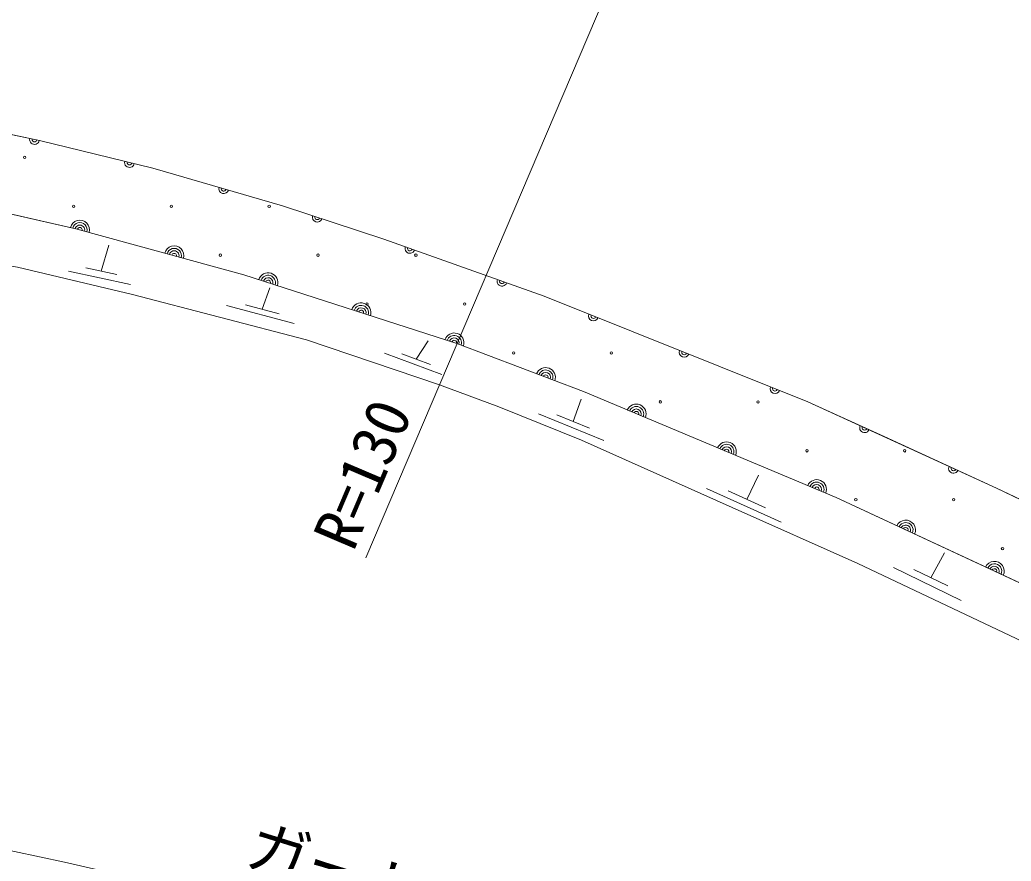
# Model space of a CAD drawing. Units: millimetres, scale not verified. Extents: x 40000 to 680000, y 20000 to 380000.
# Drawn here: x 431800 to 472354, y 259217 to 293626 of the extents above; entities that cross this region are included whole.
import ezdxf
from ezdxf.enums import TextEntityAlignment as Align

# ---------------------------------------------------------------- set-up
doc = ezdxf.new("R2010")
doc.units = ezdxf.units.MM
doc.header["$LTSCALE"] = 1000
for name, color, linetype, lineweight in [('M-BGD', 7, 'Continuous', 13), ('M-BMK-SRVR', 3, 'Continuous', 13), ('M-STR-HTXT', 7, 'Continuous', 13)]:
    doc.layers.add(name, color=color, linetype=linetype, lineweight=lineweight)
doc.styles.add('ＭＳ ゴシック', font='')
doc.styles.get('ＭＳ ゴシック').set_extended_font_data('MS Gothic')

msp = doc.modelspace()

# ---------------------------------------------------------------- linework, layer by layer
at = {"layer": 'M-BGD'}
for p, q in [((432608, 288689), (425479, 290202)), ((437241, 287558), (432608, 288689)), ((442540, 286025), (437241, 287558)), ((434097, 285074), (427637, 286554)), ((446692, 284655), (442540, 286025)), ((440957, 283203), (434097, 285074)), ((435133, 283342), (435436, 284407)), ((453256, 282319), (446692, 284655)), ((435765, 283206), (434500, 283478)), ((436322, 282804), (433791, 283347)), ((449683, 280383), (440957, 283203)), ((441716, 281790), (442024, 282663)), ((464032, 278002), (453256, 282319)), ((443020, 281204), (440257, 281939)), ((442406, 281606), (441025, 281974)), ((448015, 279743), (448500, 280494)), ((454853, 278419), (449683, 280383)), ((449064, 279120), (446724, 279991)), ((448600, 279525), (447430, 279961)), ((465190, 274088), (454853, 278419)), ((454433, 277196), (454768, 278111)), ((471757, 274475), (464032, 278002)), ((455687, 276416), (453012, 277518)), ((455102, 276920), (453764, 277471)), ((461538, 274015), (462022, 275010)), ((462946, 273075), (459887, 274456)), ((462302, 273669), (460773, 274360)), ((479259, 270873), (471757, 274475)), ((475638, 269232), (465190, 274088)), ((469063, 270807), (469622, 271829)), ((470313, 269881), (467534, 271222)), ((469758, 270471), (468368, 271142))]:
    msp.add_line(p, q, dxfattribs=at)
for points in [[(362805, 283756), (380311, 286581), (390809, 288154), (399872, 292306), (405440, 292483), (411967, 292007), (418545, 291288), (425479, 290202), (432608, 288689), (437241, 287558), (442540, 286025), (446692, 284655), (453256, 282319), (464032, 278002), (467158, 276588), (471757, 274475), (479259, 270873), (486660, 267063), (513758, 254769), (522581, 250706)], [(357221, 280548), (384280, 284991), (402961, 288859), (408264, 289110), (415174, 288483), (421721, 287595), (427637, 286554), (434097, 285074), (440957, 283203), (449683, 280383), (454853, 278419), (465190, 274088), (475638, 269232), (482693, 265883), (490016, 262467), (498098, 258694), (507118, 254519), (521363, 247965)], [(359708, 278995), (403188, 285637), (408993, 285799), (416874, 285508), (425179, 284660), (431698, 283510), (436409, 282394), (443531, 280541), (448963, 278692), (451390, 277795), (454783, 276433), (460945, 273687), (466080, 271387), (471774, 268686), (480124, 264734), (519716, 246564), (521111, 247396)]]:
    msp.add_lwpolyline(points, dxfattribs=at)
for centre in [(432000, 288001), (432000, 288001), (434001, 286001), (438000, 286001), (442001, 286000), (440000, 284000), (440000, 284000), (444000, 284001), (444000, 284001), (448001, 284001), (448001, 284001), (446000, 282000), (450000, 282001), (452001, 280001), (452001, 280001), (456000, 280001), (456000, 280001), (458001, 278001), (462000, 278000), (464001, 276001), (464001, 276001), (468000, 276001), (468000, 276001), (466000, 274001), (470000, 274000), (472000, 272000), (472000, 272000)]:
    msp.add_circle(centre, 50, dxfattribs=at)
for centre, radius, start, end in [((432400, 288733), 200, 168.0169, 348.0169), ((432400, 288733), 100, 168.0169, 348.0169), ((436287, 287791), 200, 166.2782, 346.2782), ((436287, 287791), 100, 166.2782, 346.2782), ((440140, 286719), 200, 163.8635, 343.8635), ((440140, 286719), 100, 163.8635, 343.8635), ((443966, 285555), 200, 161.7501, 341.7501), ((443966, 285555), 100, 161.7501, 341.7501), ((434253, 285032), 400, 344.7383, 164.7383), ((434253, 285032), 300, 344.7383, 164.7383), ((434253, 285032), 200, 344.7383, 164.7383), ((434253, 285032), 100, 344.7383, 164.7383), ((438112, 283979), 400, 344.7383, 164.7383), ((447756, 284277), 200, 160.4038, 340.4038), ((447756, 284277), 100, 160.4038, 340.4038), ((438112, 283979), 300, 344.7383, 164.7383), ((438112, 283979), 200, 344.7383, 164.7383), ((438112, 283979), 100, 344.7383, 164.7383), ((441957, 282880), 400, 342.0913, 162.0913), ((441957, 282880), 300, 342.0913, 162.0913), ((441957, 282880), 200, 342.0913, 162.0913), ((441957, 282880), 100, 342.0913, 162.0913), ((451524, 282935), 200, 160.4038, 340.4038), ((451524, 282935), 100, 160.4038, 340.4038), ((445763, 281650), 400, 342.0913, 162.0913), ((445763, 281650), 300, 342.0913, 162.0913), ((445763, 281650), 200, 342.0913, 162.0913), ((445763, 281650), 100, 342.0913, 162.0913), ((455263, 281515), 200, 158.1713, 338.1713), ((455263, 281515), 100, 158.1713, 338.1713), ((449569, 280420), 400, 342.0913, 162.0913), ((449569, 280420), 300, 342.0913, 162.0913), ((449569, 280420), 200, 342.0913, 162.0913), ((449569, 280420), 100, 342.0913, 162.0913), ((458976, 280028), 200, 158.1713, 338.1713), ((458976, 280028), 100, 158.1713, 338.1713), ((453310, 279005), 400, 339.2044, 159.2044), ((453310, 279005), 300, 339.2044, 159.2044), ((453310, 279005), 200, 339.2044, 159.2044), ((453310, 279005), 100, 339.2044, 159.2044), ((462689, 278540), 200, 158.1713, 338.1713), ((462689, 278540), 100, 158.1713, 338.1713), ((457020, 277511), 400, 337.266, 157.266), ((457020, 277511), 300, 337.266, 157.266), ((457020, 277511), 200, 337.266, 157.266), ((457020, 277511), 100, 337.266, 157.266), ((466355, 276942), 200, 155.4563, 335.4563), ((466355, 276942), 100, 155.4563, 335.4563), ((460710, 275965), 400, 337.266, 157.266), ((460710, 275965), 300, 337.266, 157.266), ((460710, 275965), 200, 337.266, 157.266), ((460710, 275965), 100, 337.266, 157.266), ((469994, 275280), 200, 155.4563, 335.4563), ((469994, 275280), 100, 155.4563, 335.4563), ((464399, 274420), 400, 337.266, 157.266), ((464399, 274420), 300, 337.266, 157.266), ((464399, 274420), 200, 337.266, 157.266), ((464399, 274420), 100, 337.266, 157.266), ((468040, 272764), 400, 335.0736, 155.0736), ((468040, 272764), 300, 335.0736, 155.0736), ((468040, 272764), 200, 335.0736, 155.0736), ((468040, 272764), 100, 335.0736, 155.0736), ((471667, 271078), 400, 335.0736, 155.0736), ((471667, 271078), 300, 335.0736, 155.0736), ((471667, 271078), 200, 335.0736, 155.0736), ((471667, 271078), 100, 335.0736, 155.0736)]:
    msp.add_arc(centre, radius, start, end, dxfattribs=at)
msp.add_open_spline([(84689, 290457), (85351, 289948), (86006, 289431), (86674, 288931), (87452, 288349), (88230, 287766), (89030, 287214), (90809, 285987), (92640, 284838), (94460, 283674), (95504, 283006), (96545, 282333), (97608, 281697), (98752, 281013), (99908, 280350), (101082, 279721), (102658, 278875), (104271, 278099), (105874, 277305), (106908, 276792), (107940, 276273), (108988, 275788), (110116, 275266), (111246, 274746), (112402, 274290), (113800, 273739), (115223, 273251), (116654, 272793), (118119, 272324), (119601, 271912), (121087, 271515), (122510, 271135), (123944, 270793), (125379, 270457), (126975, 270083), (128574, 269719), (130180, 269389), (131812, 269053), (133446, 268721), (135092, 268461), (136881, 268177), (138680, 267956), (140482, 267772), (142034, 267613), (143590, 267502), (145147, 267413), (147563, 267275), (149981, 267165), (152401, 267143), (153948, 267129), (155497, 267162), (157043, 267233), (158992, 267322), (160939, 267475), (162882, 267652), (165063, 267850), (167236, 268121), (169411, 268371), (171328, 268591), (173242, 268844), (175161, 269060), (176298, 269188), (177448, 269218), (178574, 269419), (178948, 269486), (179309, 269611), (179679, 269698), (184493, 270834), (189352, 271772), (194173, 272873), (194697, 272992), (195217, 273126), (195741, 273245), (197489, 273643), (199248, 273996), (200998, 274387), (204826, 275242), (208653, 276107), (212468, 277022), (216070, 277886), (219650, 278839), (223248, 279717), (225551, 280279), (227859, 280820), (230166, 281364), (233319, 282109), (236481, 282818), (239629, 283580), (243430, 284500), (247208, 285511), (251009, 286425), (253768, 287089), (256540, 287700), (259304, 288342), (261441, 288838), (263578, 289335), (265713, 289839), (271986, 291321), (278247, 292849), (284520, 294331), (291728, 296035), (298946, 297701), (306158, 299389), (315133, 301490), (324104, 303605), (333080, 305701), (338270, 306913), (343466, 308100), (348652, 309325), (350780, 309827), (352901, 310360), (355031, 310852), (355539, 310969), (356047, 311090), (356558, 311191), (359838, 311840), (363150, 312318), (366441, 312908), (369822, 313515), (373198, 314146), (376573, 314785), (378950, 315235), (381328, 315686), (383700, 316163), (384850, 316394), (385990, 316674), (387144, 316881), (388525, 317130), (389917, 317319), (391307, 317510), (391978, 317602), (392649, 317699), (393323, 317760), (394618, 317876), (395918, 317909), (397216, 317979), (399006, 318077), (400795, 318206), (402587, 318261), (404203, 318309), (405821, 318327), (407438, 318300), (408577, 318282), (409714, 318204), (410852, 318161), (412402, 318102), (413955, 318086), (415504, 318001), (417506, 317892), (419507, 317745), (421503, 317552), (423464, 317362), (425423, 317136), (427373, 316853), (429558, 316536), (431734, 316158), (433901, 315735), (436001, 315325), (438105, 314918), (440170, 314357), (441980, 313866), (443740, 313207), (445521, 312621), (447753, 311885), (450003, 311198), (452209, 310385), (454727, 309456), (457215, 308443), (459675, 307370), (461414, 306612), (463105, 305750), (464826, 304954), (468192, 303398), (471604, 301944), (474948, 300342), (479997, 297924), (484933, 295276), (489952, 292796), (496052, 289781), (502184, 286828), (508317, 283879), (512397, 281917), (516488, 279977), (520580, 278039), (524113, 276366), (527654, 274709), (531191, 273043)], degree=3, knots=[0, 0, 0, 0, 1, 1, 1, 2, 2, 2, 3, 3, 3, 4, 4, 4, 5, 5, 5, 6, 6, 6, 7, 7, 7, 8, 8, 8, 9, 9, 9, 10, 10, 10, 11, 11, 11, 12, 12, 12, 13, 13, 13, 14, 14, 14, 15, 15, 15, 16, 16, 16, 17, 17, 17, 18, 18, 18, 19, 19, 19, 20, 20, 20, 21, 21, 21, 22, 22, 22, 23, 23, 23, 24, 24, 24, 25, 25, 25, 26, 26, 26, 27, 27, 27, 28, 28, 28, 29, 29, 29, 30, 30, 30, 31, 31, 31, 32, 32, 32, 33, 33, 33, 34, 34, 34, 35, 35, 35, 36, 36, 36, 37, 37, 37, 38, 38, 38, 39, 39, 39, 40, 40, 40, 41, 41, 41, 42, 42, 42, 43, 43, 43, 44, 44, 44, 45, 45, 45, 46, 46, 46, 47, 47, 47, 48, 48, 48, 49, 49, 49, 50, 50, 50, 51, 51, 51, 52, 52, 52, 53, 53, 53, 54, 54, 54, 55, 55, 55, 56, 56, 56, 57, 57, 57, 58, 58, 58, 59, 59, 59, 60, 60, 60, 61, 61, 61, 62, 62, 62, 62], dxfattribs=at)
at = {"layer": 'M-BMK-SRVR'}
msp.add_line((445949, 271617), (461584, 308329), dxfattribs=at)
at = {"layer": 'M-STR-HTXT'}
msp.add_arc((377371, 6163), 259188, 66.40159, 81.15505, dxfattribs=at)

# ---------------------------------------------------------------- texts
at = {"layer": 'M-BMK-SRVR', "style": 'ＭＳ ゴシック'}
msp.add_text('R=130', height=1833, rotation=66.932, dxfattribs=at).set_placement((445949, 271617), align=Align.BOTTOM_LEFT)
at = {"layer": 'M-STR-HTXT', "style": 'ＭＳ ゴシック'}
msp.add_text('ガードパイプ\u3000L=103.5', height=1833, rotation=342.762, dxfattribs=at).set_placement((453312, 254679), align=Align.BOTTOM_CENTER)

doc.saveas('drawing.dxf')
